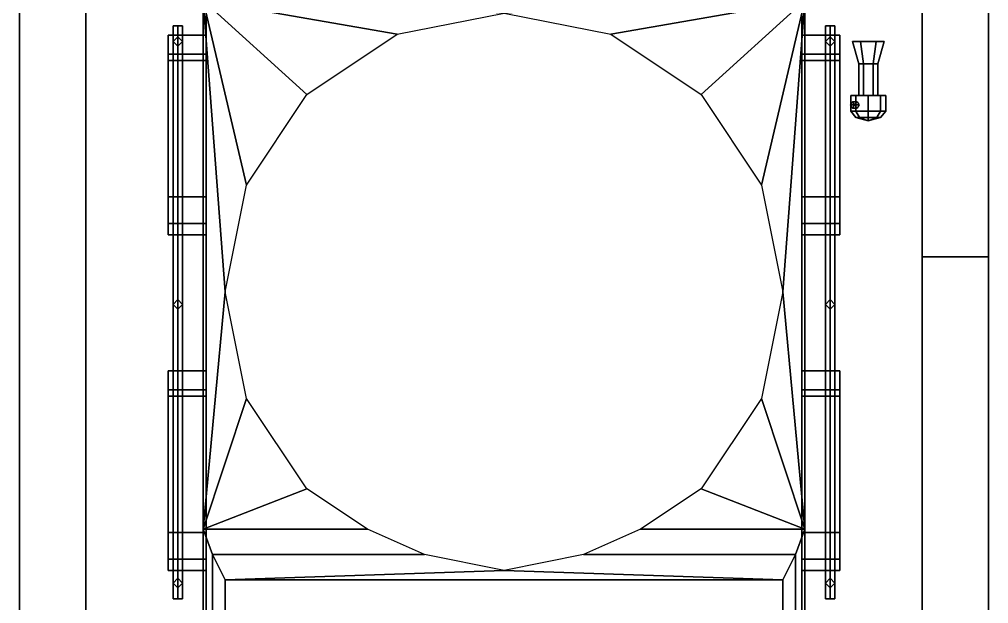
# Model space of a CAD drawing. Extents: x -1.53 to 1.53, y -3.03 to 3.17.
# Drawn here: x -1.53 to 1.53, y -0.345 to 1.5 of the extents above; entities that cross this region are included whole.
import ezdxf

# ---------------------------------------------------------------- set-up
doc = ezdxf.new("R2010")
doc.units = 0
doc.layers.get('0').update_dxf_attribs({"linetype": 'CONTINUOUS'})
doc.layers.add('MUDGUARDS', color=6, linetype='CONTINUOUS')

msp = doc.modelspace()

# ---------------------------------------------------------------- linework, layer by layer
for points in [[(-0.94, 2.47, 0.4), (-0.94, -2.47, 0.4), (-0.94, -2.96, 0.89), (-0.94, 2.94, 0.67)], [(-0.94, 2.94, 0.77), (-0.94, -2.96, 0.89), (-0.94, -2.7338, 1.08), (-0.94, 2.4045, 1.08)], [(-0.94, -2.96, 0.89), (-0.94, 2.94, 0.77), (-0.94, 2.94, 0.67), (-0.94, -2.96, 0.89)], [(0.94, -2.96, 0.89), (0.94, -2.47, 0.4), (0.94, 2.47, 0.4), (0.94, 2.94, 0.67)], [(0.94, -2.7338, 1.08), (0.94, -2.96, 0.89), (0.94, 2.94, 0.77), (0.94, 2.4045, 1.08)], [(0.94, -2.96, 0.89), (0.94, 2.94, 0.67), (0.94, 2.94, 0.77), (0.94, -2.96, 0.89)], [(0.94, 2.47, 0.4), (0.94, -2.47, 0.4), (-0.94, -2.47, 0.4), (-0.94, 2.47, 0.4)], [(-1.32, 2.37, 1.1), (-1.32, -2.71, 1.1), (-0.95, -2.19, 1.56), (-0.95, 1.56, 1.56)], [(0.95, -2.19, 1.56), (1.32, -2.71, 1.1), (1.32, 2.37, 1.1), (0.95, 1.56, 1.56)], [(1.32, 2.1, 1.1), (1.32, 0.75, 1.1), (1.32, 0.75, 1.27), (1.32, 2.1, 1.27)], [(1.32, 2.1, 1.27), (1.32, 0.75, 1.27), (1.53, 0.75, 1.27), (1.53, 2.1, 1.27)], [(1.53, 0.75, 1.27), (1.53, 0.75, 1.1), (1.53, 2.1, 1.1), (1.53, 2.1, 1.27)], [(-0.95, 1.56, 1.56), (-0.3368, 1.453, 1.56), (-0.3368, 1.453, 1.56), (0, 1.52, 1.56)], [(-0.95, 1.56, 1.56), (-0.6223, 1.2623, 1.56), (-0.6223, 1.2623, 1.56), (-0.3368, 1.453, 1.56)], [(-0.95, 1.56, 1.56), (-0.813, 0.9768, 1.56), (-0.813, 0.9768, 1.56), (-0.6223, 1.2623, 1.56)], [(-0.95, 1.56, 1.56), (-0.88, 0.64, 1.56), (-0.88, 0.64, 1.56), (-0.813, 0.9768, 1.56)], [(-0.95, 1.56, 1.56), (-0.95, -0.11, 1.56), (-0.95, -0.11, 1.56), (-0.88, 0.64, 1.56)], [(0.95, 1.56, 1.56), (0, 1.52, 1.56), (0, 1.52, 1.56), (0.3368, 1.453, 1.56)], [(0.95, 1.56, 1.56), (0.3368, 1.453, 1.56), (0.3368, 1.453, 1.56), (0.6223, 1.2623, 1.56)], [(0.95, 1.56, 1.56), (0.6223, 1.2623, 1.56), (0.6223, 1.2623, 1.56), (0.813, 0.9768, 1.56)], [(0.95, 1.56, 1.56), (0.813, 0.9768, 1.56), (0.813, 0.9768, 1.56), (0.88, 0.64, 1.56)], [(0.95, 1.56, 1.56), (0.88, 0.64, 1.56), (0.88, 0.64, 1.56), (0.95, -0.11, 1.56)], [(-1.015, 1.48, 1.54), (-1.03, 1.48, 1.525), (-1.045, 1.48, 1.54), (-1.03, 1.48, 1.555)], [(-1.045, 1.48, 1.54), (-1.03, 1.48, 1.525), (-1.03, -0.33, 1.525), (-1.045, -0.33, 1.54)], [(-1.03, 1.48, 1.555), (-1.045, 1.48, 1.54), (-1.045, -0.33, 1.54), (-1.03, -0.33, 1.555)], [(-1.03, 1.48, 1.525), (-1.015, 1.48, 1.54), (-1.015, -0.33, 1.54), (-1.03, -0.33, 1.525)], [(-1.015, 1.48, 1.54), (-1.03, 1.48, 1.555), (-1.03, -0.33, 1.555), (-1.015, -0.33, 1.54)], [(1.03, 1.48, 1.555), (1.015, 1.48, 1.54), (1.015, -0.33, 1.54), (1.03, -0.33, 1.555)], [(1.015, 1.48, 1.54), (1.03, 1.48, 1.525), (1.03, -0.33, 1.525), (1.015, -0.33, 1.54)], [(1.045, 1.48, 1.54), (1.03, 1.48, 1.525), (1.015, 1.48, 1.54), (1.03, 1.48, 1.555)], [(1.045, 1.48, 1.54), (1.03, 1.48, 1.555), (1.03, -0.33, 1.555), (1.045, -0.33, 1.54)], [(1.03, 1.48, 1.525), (1.045, 1.48, 1.54), (1.045, -0.33, 1.54), (1.03, -0.33, 1.525)], [(-1.06, 1.4506, 0.485), (-1.06, 1.39, 0.45), (-1.06, 1.4506, 0.555), (-1.06, 1.4506, 0.485)], [(-1.06, 1.39, 0.45), (-1.06, 1.37, 0.45), (-1.06, 1.39, 0.59), (-1.06, 1.4506, 0.555)], [(-0.94, 1.4506, 0.555), (-0.94, 1.4506, 0.485), (-1.06, 1.4506, 0.485), (-1.06, 1.4506, 0.555)], [(-0.94, 1.4506, 0.485), (-0.94, 1.39, 0.45), (-1.06, 1.39, 0.45), (-1.06, 1.4506, 0.485)], [(-0.94, 1.39, 0.59), (-0.94, 1.4506, 0.555), (-1.06, 1.4506, 0.555), (-1.06, 1.39, 0.59)], [(-1.03, 1.445, 1.46), (-1.045, 1.43, 1.44), (-1.045, 1.43, 1.54), (-1.03, 1.445, 1.525)], [(-1.015, 1.43, 1.47), (-1.03, 1.445, 1.46), (-1.03, 1.445, 1.525), (-1.015, 1.43, 1.54)], [(1.06, 1.4506, 0.555), (1.06, 1.4506, 0.485), (0.94, 1.4506, 0.485), (0.94, 1.4506, 0.555)], [(1.06, 1.4506, 0.485), (1.06, 1.39, 0.45), (0.94, 1.39, 0.45), (0.94, 1.4506, 0.485)], [(1.06, 1.39, 0.59), (1.06, 1.4506, 0.555), (0.94, 1.4506, 0.555), (0.94, 1.39, 0.59)], [(1.03, 1.445, 1.46), (1.015, 1.43, 1.47), (1.015, 1.43, 1.54), (1.03, 1.445, 1.525)], [(1.045, 1.43, 1.44), (1.03, 1.445, 1.46), (1.03, 1.445, 1.525), (1.045, 1.43, 1.54)], [(1.06, 1.4506, 0.485), (1.06, 1.4506, 0.555), (1.06, 1.39, 0.45), (1.06, 1.4506, 0.485)], [(1.06, 1.4506, 0.555), (1.06, 1.39, 0.59), (1.06, 1.37, 0.45), (1.06, 1.39, 0.45)], [(-1.045, 1.43, 1.44), (-1.03, 1.415, 1.46), (-1.03, 1.415, 1.525), (-1.045, 1.43, 1.54)], [(-1.03, 1.415, 1.46), (-1.015, 1.43, 1.47), (-1.015, 1.43, 1.54), (-1.03, 1.415, 1.525)], [(1.015, 1.43, 1.47), (1.03, 1.415, 1.46), (1.03, 1.415, 1.525), (1.015, 1.43, 1.54)], [(1.03, 1.415, 1.46), (1.045, 1.43, 1.44), (1.045, 1.43, 1.54), (1.03, 1.415, 1.525)], [(1.135, 1.36, 1.394), (1.12, 1.36, 1.42), (1.1, 1.43, 1.42), (1.125, 1.43, 1.3767)], [(1.12, 1.36, 1.42), (1.135, 1.36, 1.446), (1.125, 1.43, 1.4633), (1.1, 1.43, 1.42)], [(1.125, 1.43, 1.4633), (1.175, 1.43, 1.4633), (1.2, 1.43, 1.42), (1.1, 1.43, 1.42)], [(1.1, 1.43, 1.42), (1.2, 1.43, 1.42), (1.175, 1.43, 1.3767), (1.125, 1.43, 1.3767)], [(1.165, 1.36, 1.394), (1.135, 1.36, 1.394), (1.125, 1.43, 1.3767), (1.175, 1.43, 1.3767)], [(1.135, 1.36, 1.446), (1.165, 1.36, 1.446), (1.175, 1.43, 1.4633), (1.125, 1.43, 1.4633)], [(1.18, 1.36, 1.42), (1.165, 1.36, 1.394), (1.175, 1.43, 1.3767), (1.2, 1.43, 1.42)], [(1.165, 1.36, 1.446), (1.18, 1.36, 1.42), (1.2, 1.43, 1.42), (1.175, 1.43, 1.4633)], [(-1.06, 1.37, 0.45), (-1.06, 0.94, 0.35), (-1.06, 0.94, 0.59), (-1.06, 1.39, 0.59)], [(-0.94, 1.39, 0.45), (-0.94, 1.37, 0.45), (-1.06, 1.37, 0.45), (-1.06, 1.39, 0.45)], [(-1.06, 1.39, 0.59), (-1.06, 0.94, 0.59), (-0.94, 0.94, 0.59), (-0.94, 1.39, 0.59)], [(1.06, 1.39, 0.45), (1.06, 1.37, 0.45), (0.94, 1.37, 0.45), (0.94, 1.39, 0.45)], [(0.94, 1.39, 0.59), (0.94, 0.94, 0.59), (1.06, 0.94, 0.59), (1.06, 1.39, 0.59)], [(1.06, 0.94, 0.59), (1.06, 0.94, 0.35), (1.06, 1.37, 0.45), (1.06, 1.39, 0.59)], [(-0.94, 1.37, 0.45), (-0.94, 0.94, 0.35), (-1.06, 0.94, 0.35), (-1.06, 1.37, 0.45)], [(1.06, 1.37, 0.45), (1.06, 0.94, 0.35), (0.94, 0.94, 0.35), (0.94, 1.37, 0.45)], [(1.135, 1.36, 1.446), (1.12, 1.36, 1.42), (1.12, 1.26, 1.42), (1.135, 1.26, 1.446)], [(1.12, 1.36, 1.42), (1.135, 1.36, 1.394), (1.135, 1.26, 1.394), (1.12, 1.26, 1.42)], [(1.165, 1.36, 1.446), (1.135, 1.36, 1.446), (1.135, 1.26, 1.446), (1.165, 1.26, 1.446)], [(1.135, 1.36, 1.394), (1.165, 1.36, 1.394), (1.165, 1.26, 1.394), (1.135, 1.26, 1.394)], [(1.18, 1.36, 1.42), (1.165, 1.36, 1.446), (1.165, 1.26, 1.446), (1.18, 1.26, 1.42)], [(1.165, 1.36, 1.394), (1.18, 1.36, 1.42), (1.18, 1.26, 1.42), (1.165, 1.26, 1.394)], [(1.1111, 1.26, 1.4589), (1.095, 1.26, 1.42), (1.095, 1.21, 1.42), (1.1111, 1.21, 1.4589)], [(1.095, 1.26, 1.42), (1.1111, 1.26, 1.3811), (1.1111, 1.21, 1.3811), (1.095, 1.21, 1.42)], [(1.1889, 1.26, 1.4589), (1.095, 1.26, 1.42), (1.1111, 1.26, 1.4589), (1.15, 1.26, 1.475)], [(1.205, 1.26, 1.42), (1.1111, 1.26, 1.3811), (1.095, 1.26, 1.42), (1.1889, 1.26, 1.4589)], [(1.15, 1.26, 1.475), (1.1111, 1.26, 1.4589), (1.1111, 1.21, 1.4589), (1.15, 1.21, 1.475)], [(1.1111, 1.26, 1.3811), (1.15, 1.26, 1.365), (1.15, 1.21, 1.365), (1.1111, 1.21, 1.3811)], [(1.1889, 1.26, 1.3811), (1.15, 1.26, 1.365), (1.1111, 1.26, 1.3811), (1.205, 1.26, 1.42)], [(1.1889, 1.26, 1.4589), (1.15, 1.26, 1.475), (1.15, 1.21, 1.475), (1.1889, 1.21, 1.4589)], [(1.15, 1.26, 1.365), (1.1889, 1.26, 1.3811), (1.1889, 1.21, 1.3811), (1.15, 1.21, 1.365)], [(1.205, 1.26, 1.42), (1.1889, 1.26, 1.4589), (1.1889, 1.21, 1.4589), (1.205, 1.21, 1.42)], [(1.1889, 1.26, 1.3811), (1.205, 1.26, 1.42), (1.205, 1.21, 1.42), (1.1889, 1.21, 1.3811)], [(1.1076, 1.23, 1.3917), (1.1146, 1.24, 1.3846), (1.1005, 1.24, 1.3705), (1.0934, 1.23, 1.3776)], [(1.1146, 1.22, 1.3846), (1.1076, 1.23, 1.3917), (1.0934, 1.23, 1.3776), (1.1005, 1.22, 1.3705)], [(1.1146, 1.24, 1.3846), (1.1217, 1.23, 1.3776), (1.1076, 1.23, 1.3634), (1.1005, 1.24, 1.3705)], [(1.1217, 1.23, 1.3776), (1.1146, 1.22, 1.3846), (1.1005, 1.22, 1.3705), (1.1076, 1.23, 1.3634)], [(1.1111, 1.19, 1.42), (1.095, 1.21, 1.42), (1.1111, 1.21, 1.3811), (1.1225, 1.19, 1.3925)], [(1.1225, 1.19, 1.4475), (1.1111, 1.21, 1.4589), (1.095, 1.21, 1.42), (1.1111, 1.19, 1.42)], [(1.1225, 1.19, 1.3925), (1.1111, 1.21, 1.3811), (1.15, 1.21, 1.365), (1.15, 1.19, 1.3811)], [(1.15, 1.19, 1.4589), (1.15, 1.21, 1.475), (1.1111, 1.21, 1.4589), (1.1225, 1.19, 1.4475)], [(1.15, 1.19, 1.3811), (1.15, 1.21, 1.365), (1.1889, 1.21, 1.3811), (1.1775, 1.19, 1.3925)], [(1.1775, 1.19, 1.4475), (1.1889, 1.21, 1.4589), (1.15, 1.21, 1.475), (1.15, 1.19, 1.4589)], [(1.1775, 1.19, 1.3925), (1.1889, 1.21, 1.3811), (1.205, 1.21, 1.42), (1.1889, 1.19, 1.42)], [(1.1889, 1.19, 1.42), (1.205, 1.21, 1.42), (1.1889, 1.21, 1.4589), (1.1775, 1.19, 1.4475)], [(1.15, 1.18, 1.42), (1.1111, 1.19, 1.42), (1.1225, 1.19, 1.3925), (1.15, 1.18, 1.42)], [(1.15, 1.18, 1.42), (1.1225, 1.19, 1.4475), (1.1111, 1.19, 1.42), (1.15, 1.18, 1.42)], [(1.15, 1.18, 1.42), (1.1225, 1.19, 1.3925), (1.15, 1.19, 1.3811), (1.15, 1.18, 1.42)], [(1.15, 1.18, 1.42), (1.15, 1.19, 1.4589), (1.1225, 1.19, 1.4475), (1.15, 1.18, 1.42)], [(1.15, 1.18, 1.42), (1.15, 1.19, 1.3811), (1.1775, 1.19, 1.3925), (1.15, 1.18, 1.42)], [(1.15, 1.18, 1.42), (1.1775, 1.19, 1.3925), (1.1889, 1.19, 1.42), (1.15, 1.18, 1.42)], [(1.15, 1.18, 1.42), (1.1889, 1.19, 1.42), (1.1775, 1.19, 1.4475), (1.15, 1.18, 1.42)], [(1.15, 1.18, 1.42), (1.1775, 1.19, 1.4475), (1.15, 1.19, 1.4589), (1.15, 1.18, 1.42)], [(-0.94, 0.8551, 0.3851), (-0.94, 0.94, 0.35), (-0.94, 1.155, 0.4), (-0.94, 0.849, 0.4)], [(0.94, 1.155, 0.4), (0.94, 0.94, 0.35), (0.94, 0.8551, 0.3851), (0.94, 0.849, 0.4)], [(-1.06, 0.8551, 0.5549), (-1.06, 0.94, 0.59), (-1.06, 0.94, 0.35), (-1.06, 0.8551, 0.3851)], [(-0.94, 0.94, 0.35), (-0.94, 0.8551, 0.3851), (-1.06, 0.8551, 0.3851), (-1.06, 0.94, 0.35)], [(-0.94, 0.8551, 0.5549), (-0.94, 0.94, 0.59), (-1.06, 0.94, 0.59), (-1.06, 0.8551, 0.5549)], [(1.06, 0.94, 0.35), (1.06, 0.8551, 0.3851), (0.94, 0.8551, 0.3851), (0.94, 0.94, 0.35)], [(1.06, 0.8551, 0.5549), (1.06, 0.94, 0.59), (0.94, 0.94, 0.59), (0.94, 0.8551, 0.5549)], [(1.06, 0.8551, 0.3851), (1.06, 0.94, 0.35), (1.06, 0.94, 0.59), (1.06, 0.8551, 0.5549)], [(-1.06, 0.82, 0.47), (-1.06, 0.8551, 0.5549), (-1.06, 0.8551, 0.3851), (-1.06, 0.82, 0.47)], [(-0.94, 0.82, 0.47), (-0.94, 0.8551, 0.5549), (-1.06, 0.8551, 0.5549), (-1.06, 0.82, 0.47)], [(-0.94, 0.8551, 0.3851), (-0.94, 0.82, 0.47), (-1.06, 0.82, 0.47), (-1.06, 0.8551, 0.3851)], [(1.06, 0.82, 0.47), (1.06, 0.8551, 0.5549), (0.94, 0.8551, 0.5549), (0.94, 0.82, 0.47)], [(1.06, 0.8551, 0.3851), (1.06, 0.82, 0.47), (0.94, 0.82, 0.47), (0.94, 0.8551, 0.3851)], [(1.06, 0.82, 0.47), (1.06, 0.8551, 0.3851), (1.06, 0.8551, 0.5549), (1.06, 0.82, 0.47)], [(1.32, 0.75, 1.27), (1.32, 0.75, 1.1), (1.53, 0.75, 1.1), (1.53, 0.75, 1.27)], [(-1.03, 0.615, 1.46), (-1.045, 0.6, 1.44), (-1.045, 0.6, 1.54), (-1.03, 0.615, 1.525)], [(-1.015, 0.6, 1.47), (-1.03, 0.615, 1.46), (-1.03, 0.615, 1.525), (-1.015, 0.6, 1.54)], [(-0.88, 0.64, 1.56), (-0.95, -0.11, 1.56), (-0.95, -0.11, 1.56), (-0.813, 0.3032, 1.56)], [(0.88, 0.64, 1.56), (0.813, 0.3032, 1.56), (0.813, 0.3032, 1.56), (0.95, -0.11, 1.56)], [(1.03, 0.615, 1.46), (1.015, 0.6, 1.47), (1.015, 0.6, 1.54), (1.03, 0.615, 1.525)], [(1.045, 0.6, 1.44), (1.03, 0.615, 1.46), (1.03, 0.615, 1.525), (1.045, 0.6, 1.54)], [(-1.045, 0.6, 1.44), (-1.03, 0.585, 1.46), (-1.03, 0.585, 1.525), (-1.045, 0.6, 1.54)], [(-1.03, 0.585, 1.46), (-1.015, 0.6, 1.47), (-1.015, 0.6, 1.54), (-1.03, 0.585, 1.525)], [(1.015, 0.6, 1.47), (1.03, 0.585, 1.46), (1.03, 0.585, 1.525), (1.015, 0.6, 1.54)], [(1.03, 0.585, 1.46), (1.045, 0.6, 1.44), (1.045, 0.6, 1.54), (1.03, 0.585, 1.525)], [(-0.94, 0.3906, 0.555), (-0.94, 0.3906, 0.485), (-1.06, 0.3906, 0.485), (-1.06, 0.3906, 0.555)], [(-1.06, 0.33, 0.45), (-1.06, 0.31, 0.45), (-1.06, 0.33, 0.59), (-1.06, 0.3906, 0.555)], [(-1.06, 0.3906, 0.485), (-1.06, 0.33, 0.45), (-1.06, 0.3906, 0.555), (-1.06, 0.3906, 0.485)], [(-0.94, 0.3906, 0.485), (-0.94, 0.33, 0.45), (-1.06, 0.33, 0.45), (-1.06, 0.3906, 0.485)], [(-0.94, 0.33, 0.59), (-0.94, 0.3906, 0.555), (-1.06, 0.3906, 0.555), (-1.06, 0.33, 0.59)], [(1.06, 0.3906, 0.555), (1.06, 0.3906, 0.485), (0.94, 0.3906, 0.485), (0.94, 0.3906, 0.555)], [(1.06, 0.3906, 0.485), (1.06, 0.33, 0.45), (0.94, 0.33, 0.45), (0.94, 0.3906, 0.485)], [(1.06, 0.33, 0.59), (1.06, 0.3906, 0.555), (0.94, 0.3906, 0.555), (0.94, 0.33, 0.59)], [(1.06, 0.3906, 0.555), (1.06, 0.33, 0.59), (1.06, 0.31, 0.45), (1.06, 0.33, 0.45)], [(1.06, 0.3906, 0.485), (1.06, 0.3906, 0.555), (1.06, 0.33, 0.45), (1.06, 0.3906, 0.485)], [(-1.06, 0.31, 0.45), (-1.06, -0.12, 0.35), (-1.06, -0.12, 0.59), (-1.06, 0.33, 0.59)], [(-0.94, 0.33, 0.45), (-0.94, 0.31, 0.45), (-1.06, 0.31, 0.45), (-1.06, 0.33, 0.45)], [(-1.06, 0.33, 0.59), (-1.06, -0.12, 0.59), (-0.94, -0.12, 0.59), (-0.94, 0.33, 0.59)], [(-0.94, 0.31, 0.45), (-0.94, -0.12, 0.35), (-1.06, -0.12, 0.35), (-1.06, 0.31, 0.45)], [(1.06, 0.33, 0.45), (1.06, 0.31, 0.45), (0.94, 0.31, 0.45), (0.94, 0.33, 0.45)], [(0.94, 0.33, 0.59), (0.94, -0.12, 0.59), (1.06, -0.12, 0.59), (1.06, 0.33, 0.59)], [(1.06, 0.31, 0.45), (1.06, -0.12, 0.35), (0.94, -0.12, 0.35), (0.94, 0.31, 0.45)], [(1.06, -0.12, 0.59), (1.06, -0.12, 0.35), (1.06, 0.31, 0.45), (1.06, 0.33, 0.59)], [(-0.813, 0.3032, 1.56), (-0.95, -0.11, 1.56), (-0.95, -0.11, 1.56), (-0.6223, 0.0177, 1.56)], [(0.813, 0.3032, 1.56), (0.6223, 0.0177, 1.56), (0.6223, 0.0177, 1.56), (0.95, -0.11, 1.56)], [(-0.94, -0.2049, 0.3851), (-0.94, -0.12, 0.35), (-0.94, 0.095, 0.4), (-0.94, -0.211, 0.4)], [(0.94, 0.095, 0.4), (0.94, -0.12, 0.35), (0.94, -0.2049, 0.3851), (0.94, -0.211, 0.4)], [(-0.6223, 0.0177, 1.56), (-0.95, -0.11, 1.56), (-0.95, -0.11, 1.56), (-0.4311, -0.11, 1.56)], [(0.6223, 0.0177, 1.56), (0.4311, -0.11, 1.56), (0.4311, -0.11, 1.56), (0.95, -0.11, 1.56)], [(-1.06, -0.2049, 0.5549), (-1.06, -0.12, 0.59), (-1.06, -0.12, 0.35), (-1.06, -0.2049, 0.3851)], [(-0.94, -0.12, 0.35), (-0.94, -0.2049, 0.3851), (-1.06, -0.2049, 0.3851), (-1.06, -0.12, 0.35)], [(-0.94, -0.2049, 0.5549), (-0.94, -0.12, 0.59), (-1.06, -0.12, 0.59), (-1.06, -0.2049, 0.5549)], [(-0.92, -1.48, 1.65), (-0.92, -0.19, 1.65), (-0.95, -0.11, 1.56), (-0.95, -1.53, 1.56)], [(-0.95, -0.11, 1.56), (-0.92, -0.19, 1.65), (-0.2514, -0.19, 1.65), (-0.4311, -0.11, 1.56)], [(0.92, -0.19, 1.65), (0.95, -0.11, 1.56), (0.4311, -0.11, 1.56), (0.2514, -0.19, 1.65)], [(0.95, -0.11, 1.56), (0.92, -0.19, 1.65), (0.92, -1.48, 1.65), (0.95, -1.53, 1.56)], [(1.06, -0.12, 0.35), (1.06, -0.2049, 0.3851), (0.94, -0.2049, 0.3851), (0.94, -0.12, 0.35)], [(1.06, -0.2049, 0.5549), (1.06, -0.12, 0.59), (0.94, -0.12, 0.59), (0.94, -0.2049, 0.5549)], [(1.06, -0.2049, 0.3851), (1.06, -0.12, 0.35), (1.06, -0.12, 0.59), (1.06, -0.2049, 0.5549)], [(-0.94, -0.24, 0.47), (-0.94, -0.2049, 0.5549), (-1.06, -0.2049, 0.5549), (-1.06, -0.24, 0.47)], [(-1.06, -0.24, 0.47), (-1.06, -0.2049, 0.5549), (-1.06, -0.2049, 0.3851), (-1.06, -0.24, 0.47)], [(-0.94, -0.2049, 0.3851), (-0.94, -0.24, 0.47), (-1.06, -0.24, 0.47), (-1.06, -0.2049, 0.3851)], [(-0.92, -0.19, 1.65), (-0.92, -1.48, 1.65), (-0.88, -1.42, 1.7), (-0.88, -0.27, 1.7)], [(0, -0.24, 1.6812), (-0.2514, -0.19, 1.65), (-0.92, -0.19, 1.65), (-0.88, -0.27, 1.7)], [(0.88, -0.27, 1.7), (0.92, -0.19, 1.65), (0.2514, -0.19, 1.65), (0, -0.24, 1.6812)], [(0.88, -1.42, 1.7), (0.92, -1.48, 1.65), (0.92, -0.19, 1.65), (0.88, -0.27, 1.7)], [(1.06, -0.24, 0.47), (1.06, -0.2049, 0.5549), (0.94, -0.2049, 0.5549), (0.94, -0.24, 0.47)], [(1.06, -0.2049, 0.3851), (1.06, -0.24, 0.47), (0.94, -0.24, 0.47), (0.94, -0.2049, 0.3851)], [(1.06, -0.24, 0.47), (1.06, -0.2049, 0.3851), (1.06, -0.2049, 0.5549), (1.06, -0.24, 0.47)], [(0.88, -0.27, 1.7), (0, -0.24, 1.6812), (0, -0.24, 1.6812), (-0.88, -0.27, 1.7)], [(-1.03, -0.265, 1.46), (-1.045, -0.28, 1.44), (-1.045, -0.28, 1.54), (-1.03, -0.265, 1.525)], [(-1.015, -0.28, 1.47), (-1.03, -0.265, 1.46), (-1.03, -0.265, 1.525), (-1.015, -0.28, 1.54)], [(-0.88, -0.27, 1.7), (-0.88, -1.42, 1.7), (0.88, -1.42, 1.7), (0.88, -0.27, 1.7)], [(1.03, -0.265, 1.46), (1.015, -0.28, 1.47), (1.015, -0.28, 1.54), (1.03, -0.265, 1.525)], [(1.045, -0.28, 1.44), (1.03, -0.265, 1.46), (1.03, -0.265, 1.525), (1.045, -0.28, 1.54)], [(-1.045, -0.28, 1.44), (-1.03, -0.295, 1.46), (-1.03, -0.295, 1.525), (-1.045, -0.28, 1.54)], [(-1.03, -0.295, 1.46), (-1.015, -0.28, 1.47), (-1.015, -0.28, 1.54), (-1.03, -0.295, 1.525)], [(1.015, -0.28, 1.47), (1.03, -0.295, 1.46), (1.03, -0.295, 1.525), (1.015, -0.28, 1.54)], [(1.03, -0.295, 1.46), (1.045, -0.28, 1.44), (1.045, -0.28, 1.54), (1.03, -0.295, 1.525)], [(-1.03, -0.33, 1.555), (-1.045, -0.33, 1.54), (-1.03, -0.33, 1.525), (-1.015, -0.33, 1.54)], [(1.03, -0.33, 1.555), (1.015, -0.33, 1.54), (1.03, -0.33, 1.525), (1.045, -0.33, 1.54)]]:
    msp.add_3dface(points)
at = {"layer": 'MUDGUARDS'}
for points in [[(-1.53, 2.86, 1.08), (-1.53, -2.74, 1.08), (-1.53, -2.71, 1.1), (-1.53, 2.88, 1.1)], [(1.53, -2.71, 1.1), (1.53, -2.74, 1.08), (1.53, 2.86, 1.08), (1.53, 2.88, 1.1)], [(-0.94, 2.86, 1.08), (-0.94, -2.7338, 1.08), (-1.53, -2.74, 1.08), (-1.53, 2.86, 1.08)], [(1.53, 2.86, 1.08), (1.53, -2.74, 1.08), (0.94, -2.7338, 1.08), (0.94, 2.86, 1.08)], [(-1.53, 2.37, 1.1), (-1.53, -2.01, 1.1), (-1.32, -2.01, 1.1), (-1.32, 2.37, 1.1)], [(1.32, 0.75, 1.1), (1.32, -2.01, 1.1), (1.53, -2.01, 1.1), (1.53, 0.75, 1.1)]]:
    msp.add_3dface(points, dxfattribs=at)

doc.saveas('drawing.dxf')
